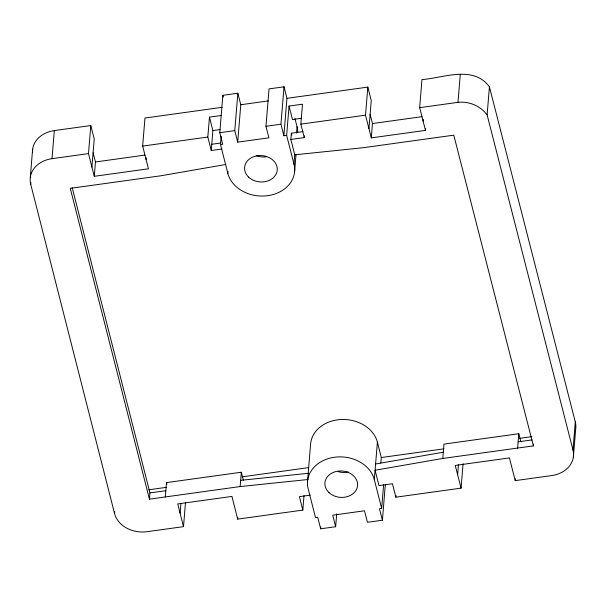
<?xml version="1.0" encoding="UTF-8"?>
<svg xmlns="http://www.w3.org/2000/svg" width="606" height="606" viewBox="0 0 606 606"><rect width="100%" height="100%" fill="white"/><g stroke="black" fill="none" stroke-linecap="round" stroke-linejoin="round"><path stroke-width="0.91" d="M30.3 177.323L32.61 149.258M185.504 502.329L183.504 526.644L147.016 531.704A27.475 22.142 4.7 0 1 114.572 513.57L30.709 184.262L30.861 182.391M30.709 184.262A27.475 22.142 4.7 0 1 52.01 158.666L54.32 130.601L90.802 125.54L94.233 139.001L91.923 167.059M222.076 107.33L144.963 118.026L142.66 146.084L148.455 168.794L94.278 176.316L88.499 153.598L90.802 125.54M94.278 176.316L95.46 161.969L93.104 152.72M114.572 513.57L114.731 511.699M146.084 159.545L146.235 157.749M308.007 479.513L240.15 486.565L149.432 499.155L149.94 492.913L72.19 187.618M165.309 496.95L166.491 482.603L241.324 472.225L243.347 480.172M222.001 149.015L211.252 150.508L207.828 137.047L209.464 117.117L221.107 115.504M211.252 150.508L212.888 130.578L209.464 117.117M220.493 144.539L222.72 144.228L219.781 132.699L222.856 95.301L237.847 93.226L240.779 104.747L237.703 142.145L268.905 137.82L265.966 126.298L269.041 88.885L284.017 86.802L286.949 98.331L283.873 135.744L286.646 135.358L289.054 106.065L302.492 104.202L300.849 124.139L304.28 137.6L290.842 139.463L294.751 154.81L293.986 164.165A33.822 27.255 4.7 0 1 267.761 195.67A33.822 27.255 4.7 0 1 227.833 173.346L220.493 144.539L221.167 136.297M227.833 173.346L227.985 171.475M237.703 142.145L234.772 130.623L237.847 93.226M240.15 486.565L241.324 472.225M304.023 495.61L302.833 510.093L237.666 519.13L237.817 517.312M283.873 135.744L280.942 124.215L284.017 86.802M290.842 139.463L291.357 133.229L303 131.608M296.531 133.131L297.054 126.768L294.986 118.64M294.63 171.286L296.016 154.462M304.28 137.6L304.424 135.82M307.515 481.649L310.59 444.236A33.822 27.255 4.7 0 1 341.837 419.481A33.822 27.255 4.7 0 1 377.394 442.175L381.303 457.53L380.856 462.931M336.709 513.835L335.648 526.712L320.665 528.796L320.816 526.955M425.617 128.57L425.473 130.366L371.296 137.88L365.509 115.17L367.819 87.105L286.949 98.331M368.94 128.624L371.243 100.566L367.819 87.105M371.296 137.88L372.47 123.541L370.115 114.284M335.648 526.712L332.717 515.191L364.501 510.782L367.433 522.304L382.401 520.228L379.47 508.707L381.651 508.404L374.319 479.596L377.394 442.175M381.651 508.404L383.613 484.588M382.401 520.228L385.333 484.611M425.473 130.366L419.655 107.656L421.958 79.598C443.531 77.939 473.407 64.94 489.428 86.832L575.291 421.905A27.475 22.142 4.7 0 1 575.7 428.851L573.39 456.909M423.102 121.109L423.246 119.321M463.082 463.673L461.068 488.141L395.862 497.185L396.006 495.367M419.655 107.656L457.977 102.338L460.28 74.28M395.862 497.185L392.43 483.724L378.992 485.588L375.084 470.241L442.781 458.454L443.963 444.107L518.797 433.729L520.819 441.676M457.621 474.68L458.431 464.825M461.068 488.141L455.25 465.431L509.426 457.916L515.229 480.626L551.68 475.566A27.475 22.142 4.7 0 0 572.988 449.97L487.118 114.898L489.428 86.832M442.781 458.454L517.615 448.069L518.797 433.729M515.229 480.626L515.38 478.755M517.615 448.069L533.409 445.902L533.56 444.115M572.988 449.97L575.291 421.905M183.504 526.644L180.08 513.191L180.936 503.321M225.818 164.476L160.923 175.778L70.273 188.352L149.432 499.155M375.599 464.007L443.297 452.22M240.779 104.747L268.306 100.914M212.888 130.578L220.061 129.578M301.44 118.276L292.478 119.518L289.054 106.065M219.781 132.699L234.772 130.623M265.966 126.298L280.942 124.215M52.01 158.666L88.499 153.598M142.66 146.084L207.828 137.047M300.849 124.139L365.509 115.17M211.767 144.266L220.72 143.024M95.46 161.969L144.963 155.098M372.47 123.541L421.981 116.67M148.705 489.799L166.483 487.338M242.142 476.839L308.598 467.62M381.303 457.53L444.016 448.826M519.698 438.327L531.856 436.638M149.94 492.913L165.824 490.716M310.158 495.14L299.409 496.632L302.833 510.093M518.13 441.835L532.068 439.918M294.751 154.81L363.1 147.728L453.78 135.168L533.409 445.902M240.658 480.331L308.515 473.278M457.977 102.338C469.089 101.119 480.429 105.891 487.118 114.898M237.666 519.13L231.954 496.412L177.778 503.927L180.08 513.191M291.357 133.229L291.812 135.032M286.646 135.358L293.986 164.165M222.856 95.301L223.311 97.074M320.665 528.796L317.726 517.274L315.499 517.577L308.166 488.769A33.822 27.255 4.7 0 1 334.383 457.265A33.822 27.255 4.7 0 1 374.319 479.596M166.491 482.603L166.938 484.376M266.276 156.848A16.377 13.203 4.7 0 1 256.232 155.666M348.268 471.976A16.377 13.203 4.7 0 1 338.156 471.642M32.444 151.856A27.475 22.142 4.7 0 1 54.32 130.601M297.054 126.768A33.822 27.255 4.7 0 1 297.758 132.116M248.695 177.202A16.377 13.203 4.7 0 0 276.442 173.346A16.377 13.203 4.7 0 0 257.588 155.719A16.377 13.203 4.7 0 0 248.695 177.202M329.028 492.625A16.377 13.203 4.7 0 0 356.775 488.777A16.377 13.203 4.7 0 0 337.921 471.142A16.377 13.203 4.7 0 0 329.028 492.625"/></g></svg>
